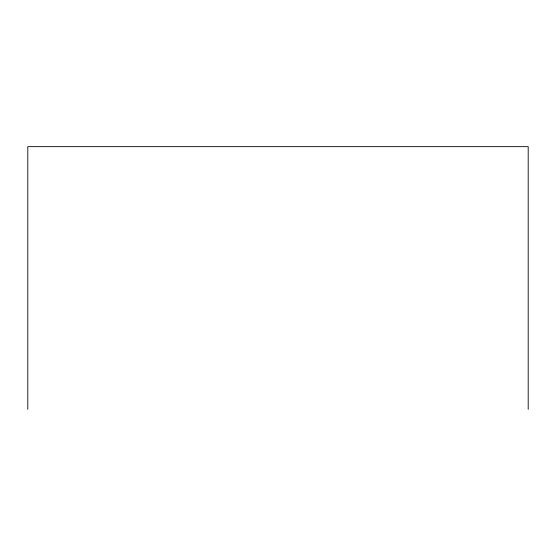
<?xml version="1.0" encoding="UTF-8"?>
<svg xmlns="http://www.w3.org/2000/svg" width="556" height="556" viewBox="0 0 556 556"><rect width="100%" height="100%" fill="white"/><g stroke="black" fill="none" stroke-linecap="round" stroke-linejoin="round"><path stroke-width="0.83" d="M528.2 409.348L528.2 146.652L27.8 146.652L27.8 409.348"/></g></svg>
